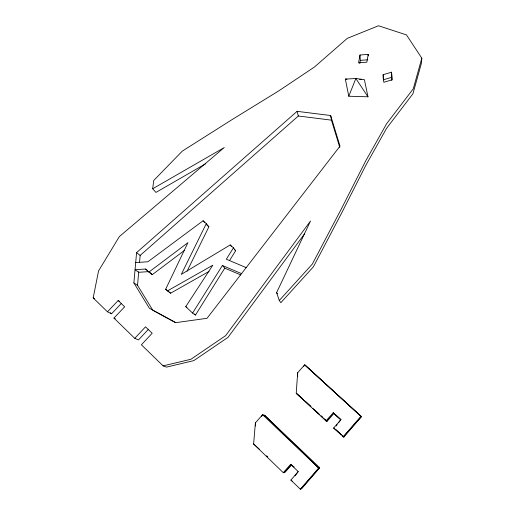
<?xml version="1.0" encoding="UTF-8"?>
<svg xmlns="http://www.w3.org/2000/svg" width="515" height="515" viewBox="0 0 515 515"><rect width="100%" height="100%" fill="white"/><g stroke="black" fill="none" stroke-linecap="round" stroke-linejoin="round"><path stroke-width="0.77" d="M297.664 376.684L297.67 372.731L304.719 364.781L361.382 416.706L343.878 437.068L333.662 428.017L340.788 419.77L333.205 412.766L326.079 420.974L296.228 393.241L297.67 372.731M391.773 80.359L391.58 72.19L383.154 74.701L383.186 78.377M253.625 444.001L255.389 422.854L262.611 414.697L264.51 415.219L319.706 467.704L301.745 488.613L300.387 489.25L290.885 480.057L298.204 471.586L290.647 464.324L283.34 472.751L253.625 444.001L259.534 449.357M175.403 322.583L152.82 310.288L137.537 285.316L138.722 271.766M139.546 262.431L140.157 255.434L298.333 116.004L331.428 120.15L339.752 147.354M133.881 282.915L136.578 252.62L297.097 111.337L330.656 115.521L340.022 146.125L207.024 318.309L175.827 322.641L149.356 308.228L133.881 282.915L137.537 285.316M152.678 188.773L153.74 180.482L182.304 151.114L233.198 118.888L278.737 90.891L314.465 67.008L347.284 38.355L378.519 25.75L406.483 34.917L421.824 58.182L421.334 63.545L412.921 93.769L386.617 128.28L365.908 165.173L341.863 212.631L313.403 266.796L280.855 302.678L279.272 300.49L276.607 292.623L310.506 221.044L225.634 335.658L190.911 359.27L163.113 365.882L141.406 344.786L152.17 333.257L145.507 326.845L134.756 338.323L113.95 318.103L124.669 306.798L118.167 300.541L107.461 311.794L93.176 297.915L98.558 270.884L119.371 236.578L224.225 147.567L152.678 188.773L155.955 192.417L205.736 163.712M368.225 54.352L366.828 62.173L358.556 62.836L359.979 55.015L368.225 54.352L368.296 55.89M359.779 63.467L360.333 60.377L359.979 55.015M421.824 58.182L413.294 88.773L386.623 123.722L365.618 161.092L341.213 209.18L312.322 264.092L279.272 300.49M348.797 96.234L355.839 78.48L364.395 79.651L367.98 96.807L348.797 96.234L345.346 79.123L355.839 78.48L367.98 96.807M209.019 271.437L170.607 293.209L165.65 289.256L187.936 242.668L148.861 272.113L145.558 269.023L135.059 269.712L138.677 272.293L148.23 271.669M135.696 262.579L147.869 261.781L203.097 220.761L206.303 223.613L181.299 274.386L230.218 244.934L233.462 247.831L235.67 250.728L229.478 260.642M187.08 271.193L208.871 226.832L206.303 223.613M261.408 416.674L262.611 414.697L318.643 468.006L319.706 467.704L300.387 489.25L318.643 468.006L264.51 415.219L265.302 416.616M222.403 265.489L224.785 268.148L195.455 315.064L192.61 313.069L222.403 265.489L241.541 273.62M233.462 247.831L226.33 259.219L246.183 267.613M303.496 366.731L304.719 364.781L361.382 416.706L343.202 436.881L360.989 416.197L305.955 366.056M192.61 313.069L185.754 306.65L212.792 265.206L167.414 290.911M295.069 475.879L298.204 471.586M336.282 425.892L337.183 424.669M338.535 422.828L340.788 419.77M304.436 234.016L228.023 337.344L193.833 360.609L166.454 367.124L163.113 365.882M291.632 464.672L284.956 472.377L283.34 472.751L291.593 464.62M148.526 329.207L138.471 339.952L134.756 338.323M107.461 311.794L111.53 313.796L121.54 303.251M148.861 272.113L152.286 274.669L184.364 250.464M383.199 79.851L391.509 77.366M360.333 60.377L367.729 59.785M345.346 79.123L346.936 79.168M359.631 79.522L361.221 79.567M334.48 428.338L333.662 428.017L341.471 434.937M224.785 268.148L240.75 274.939M113.95 318.103L115.276 318.74M93.176 297.915L94.593 298.642M118.167 300.541L119.467 301.262M185.754 306.65L186.932 307.487M165.65 289.256L170.607 293.209M145.558 269.023L147.29 270.324M290.647 464.324L294.226 467.086M136.578 252.62L140.157 255.434M290.885 480.057L292.095 481.004M342.675 436.005L343.878 437.068L342.7 435.973M206.76 224.952L208.871 226.832M234.602 249.781L235.67 250.728M340.904 419.686L333.205 412.766L340.917 419.686M266.628 455.781L267.813 456.85M311.028 406.779L296.228 393.241L302.311 398.462M312.805 408.408L319.319 414.363M321.096 415.991L322.866 417.614M324.051 418.695L327.012 421.405L334.023 413.326L326.079 420.974L327.012 421.405L324.662 419.223M305.253 401.191L310.545 406.11M314.073 409.386L318.779 413.757M321.135 415.94L322.899 417.581M335.651 429.433L340.936 434.338M149.569 272.126L152.286 274.669M194.329 314.008L195.455 315.064M110.403 312.702L111.53 313.796M203.097 220.761L204.404 222.383M230.218 244.934L231.57 246.698M276.607 292.623L277.418 293.775M297.097 111.337L298.333 116.004M330.656 115.521L331.428 120.15M391.58 72.19L392.256 79.761L383.804 82.278L383.154 74.701M255.389 422.854L255.427 426.002"/></g></svg>
